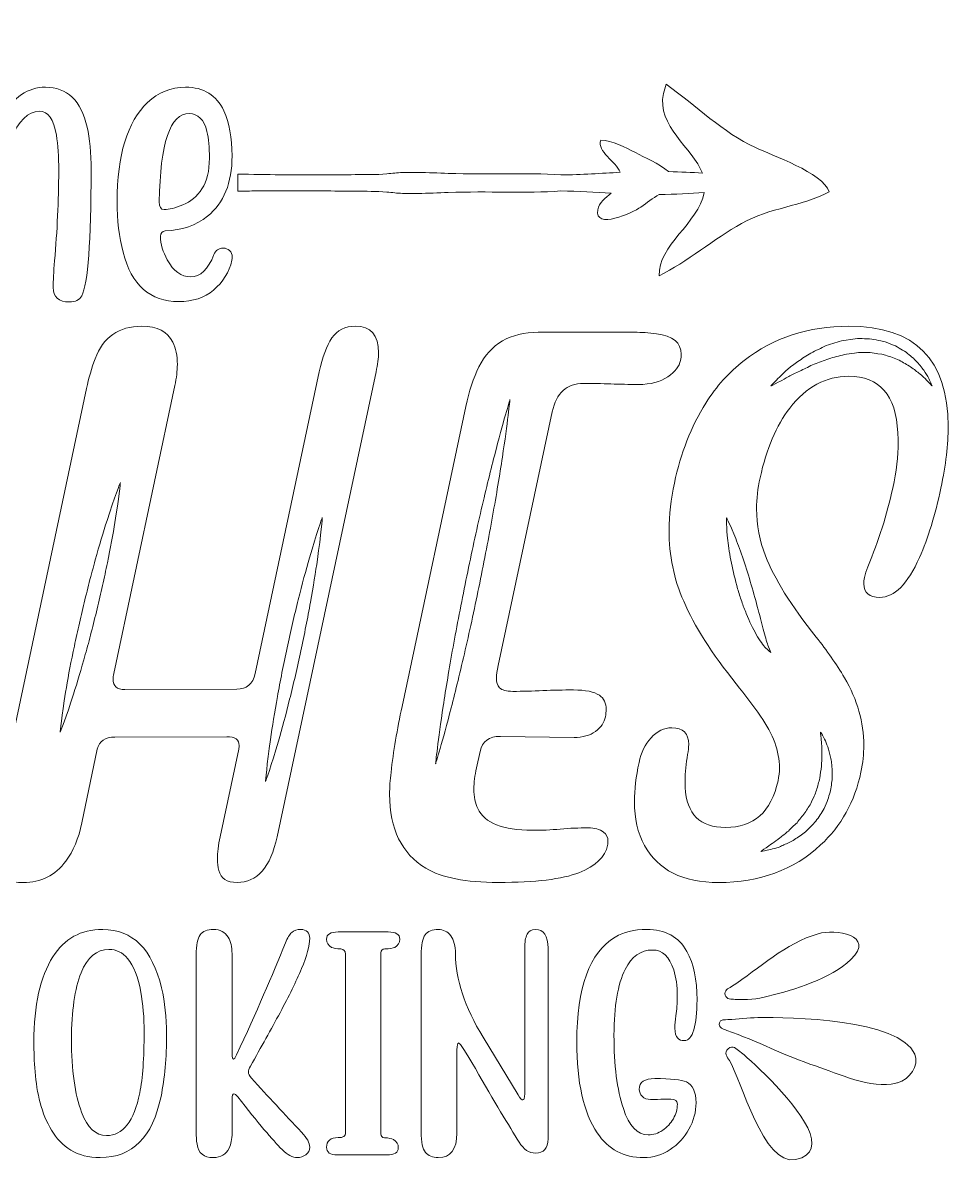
# Model space of a CAD drawing. Header units: inches. Extents: x 0.48 to 5.51, y -5.88 to -0.12.
# Drawn here: x 2.936 to 5.514, y -3.309 to -0.123 of the extents above; entities that cross this region are included whole.
import ezdxf

# ---------------------------------------------------------------- set-up
doc = ezdxf.new("R2010")
doc.units = ezdxf.units.IN
doc.header["$MEASUREMENT"] = 0
doc.layers.add('Layer 1', color=7, linetype='Continuous')

# ---------------------------------------------------------------- blocks, each defined once
blk = doc.blocks.new('block 2')
at = {"layer": 'Layer 1', "lineweight": 0}
for points, knots in [([(3.2148, -0.7619), (3.2038, -0.7193), (3.1983, -0.6724), (3.1983, -0.6211), (3.1983, -0.4909), (3.2266, -0.3986), (3.2832, -0.3443), (3.3128, -0.316), (3.348, -0.3018), (3.3886, -0.3018), (3.4395, -0.3018), (3.4752, -0.3238), (3.4955, -0.3678), (3.5108, -0.4008), (3.5185, -0.4426), (3.5185, -0.4932), (3.5185, -0.5688), (3.4957, -0.6249), (3.45, -0.6615), (3.4184, -0.6868), (3.3791, -0.7005), (3.3321, -0.7025), (3.3235, -0.7028), (3.3192, -0.7078), (3.3192, -0.7175), (3.3192, -0.7391), (3.3255, -0.7611), (3.3381, -0.7834), (3.3555, -0.8147), (3.3771, -0.8304), (3.4031, -0.8304), (3.4304, -0.8304), (3.452, -0.8097), (3.468, -0.7684), (3.4727, -0.7564), (3.4813, -0.7504), (3.494, -0.7504), (3.5007, -0.7504), (3.5065, -0.7527), (3.5115, -0.7572), (3.5165, -0.7617), (3.519, -0.7678), (3.519, -0.7754), (3.519, -0.7781), (3.5186, -0.7811), (3.518, -0.7844), (3.5103, -0.8174), (3.4933, -0.845), (3.467, -0.8673), (3.4417, -0.8887), (3.4094, -0.8993), (3.3701, -0.8993), (3.2898, -0.8993), (3.2381, -0.8535), (3.2148, -0.7619)], [0, 0, 0, 0, 1, 1, 1, 2, 2, 2, 3, 3, 3, 4, 4, 4, 5, 5, 5, 6, 6, 6, 7, 7, 7, 8, 8, 8, 9, 9, 9, 10, 10, 10, 11, 11, 11, 12, 12, 12, 13, 13, 13, 14, 14, 14, 15, 15, 15, 16, 16, 16, 17, 17, 17, 18, 18, 18, 18]), ([(3.3157, -0.6211), (3.3157, -0.6357), (3.3201, -0.643), (3.3291, -0.643), (3.3428, -0.643), (3.3603, -0.6386), (3.3816, -0.6298), (3.4029, -0.621), (3.4206, -0.6061), (3.4346, -0.5851), (3.4485, -0.5641), (3.4555, -0.5356), (3.4555, -0.4997), (3.4555, -0.4697), (3.4532, -0.4449), (3.4485, -0.4252), (3.4402, -0.3919), (3.4237, -0.3753), (3.3991, -0.3753), (3.3458, -0.3753), (3.318, -0.4572), (3.3157, -0.6211)], [0, 0, 0, 0, 1, 1, 1, 2, 2, 2, 3, 3, 3, 4, 4, 4, 5, 5, 5, 6, 6, 6, 7, 7, 7, 7])]:
    blk.add_open_spline(points, degree=3, knots=knots, dxfattribs=at)
blk = doc.blocks.new('block 6')
at = {"layer": 'Layer 1', "lineweight": 0}
for points, knots in [([(2.9838, -3.1328), (2.9766, -3.1046), (2.9719, -3.0759), (2.9695, -3.0465), (2.9672, -3.0171), (2.9661, -2.9893), (2.9661, -2.9632), (2.9661, -2.8614), (2.9838, -2.7822), (3.0192, -2.7256), (3.0507, -2.6749), (3.097, -2.6496), (3.158, -2.6496), (3.2413, -2.6496), (3.296, -2.7039), (3.3221, -2.8125), (3.3314, -2.852), (3.336, -2.8947), (3.336, -2.9407), (3.336, -3.0071), (3.3308, -3.0652), (3.3205, -3.1151), (3.2971, -3.2286), (3.2407, -3.2853), (3.1514, -3.2853), (3.1185, -3.2853), (3.091, -3.2784), (3.069, -3.2645), (3.0469, -3.2506), (3.029, -3.2322), (3.0153, -3.2094), (3.0015, -3.1865), (2.991, -3.161), (2.9838, -3.1328)], [0, 0, 0, 0, 1, 1, 1, 2, 2, 2, 3, 3, 3, 4, 4, 4, 5, 5, 5, 6, 6, 6, 7, 7, 7, 8, 8, 8, 9, 9, 9, 10, 10, 10, 11, 11, 11, 11]), ([(3.071, -2.9558), (3.071, -3.0418), (3.0804, -3.1096), (3.0992, -3.1591), (3.1155, -3.2024), (3.1386, -3.2241), (3.1686, -3.2241), (3.2143, -3.2241), (3.2452, -3.1845), (3.2613, -3.1053), (3.2694, -3.0644), (3.2735, -3.008), (3.2735, -2.9358), (3.2735, -2.895), (3.2704, -2.8577), (3.2641, -2.824), (3.2568, -2.7823), (3.2445, -2.7511), (3.2274, -2.7305), (3.2135, -2.7136), (3.1962, -2.7051), (3.1755, -2.7051), (3.141, -2.7051), (3.1151, -2.7268), (3.098, -2.7701), (3.08, -2.815), (3.071, -2.8769), (3.071, -2.9558)], [0, 0, 0, 0, 1, 1, 1, 2, 2, 2, 3, 3, 3, 4, 4, 4, 5, 5, 5, 6, 6, 6, 7, 7, 7, 8, 8, 8, 9, 9, 9, 9])]:
    blk.add_open_spline(points, degree=3, knots=knots, dxfattribs=at)
blk = doc.blocks.new('block 19')
at = {"layer": 'Layer 1', "lineweight": 0}
for points, knots in [([(3.1131, -1.1413), (3.1191, -1.1128), (3.127, -1.0853), (3.137, -1.0587), (3.1596, -0.9983), (3.2027, -0.9681), (3.2665, -0.9681), (3.3103, -0.9681), (3.3391, -0.983), (3.3531, -1.0129), (3.3617, -1.0295), (3.366, -1.0501), (3.366, -1.0746), (3.366, -1.0926), (3.3637, -1.1121), (3.3591, -1.1334), (3.3591, -1.1334), (3.1888, -1.9361), (3.1888, -1.9361), (3.1874, -1.942), (3.1868, -1.9474), (3.1868, -1.952), (3.1868, -1.9713), (3.1977, -1.9809), (3.2196, -1.9809), (3.2196, -1.9809), (3.5314, -1.9799), (3.5314, -1.9799), (3.5592, -1.9799), (3.5765, -1.9653), (3.5832, -1.9361), (3.5832, -1.9361), (3.7614, -1.0955), (3.7614, -1.0955), (3.77, -1.0544), (3.7818, -1.0228), (3.7968, -1.0009), (3.8117, -0.979), (3.8334, -0.9681), (3.862, -0.9681), (3.9052, -0.9681), (3.9267, -0.9926), (3.9267, -1.0418), (3.9267, -1.057), (3.9244, -1.075), (3.9198, -1.0955), (3.9198, -1.0955), (3.6439, -2.3912), (3.6439, -2.3912), (3.626, -2.4762), (3.5888, -2.5186), (3.5324, -2.5186), (3.5038, -2.5186), (3.4869, -2.5074), (3.4816, -2.4848), (3.4789, -2.4755), (3.4776, -2.4649), (3.4776, -2.4529), (3.4776, -2.4357), (3.4802, -2.4151), (3.4856, -2.3912), (3.4856, -2.3912), (3.5373, -2.1472), (3.5373, -2.1472), (3.538, -2.1432), (3.5383, -2.1399), (3.5383, -2.1372), (3.5383, -2.1206), (3.5267, -2.1123), (3.5035, -2.1123), (3.5035, -2.1123), (3.1918, -2.1133), (3.1918, -2.1133), (3.1645, -2.1133), (3.1483, -2.1246), (3.143, -2.1472), (3.143, -2.1472), (3.1001, -2.3523), (3.1001, -2.3523), (3.0908, -2.3961), (3.0759, -2.4317), (3.0553, -2.4589), (3.0255, -2.4987), (2.9859, -2.5186), (2.9368, -2.5186), (2.9003, -2.5186), (2.8757, -2.51), (2.8631, -2.4928), (2.8532, -2.4801), (2.8475, -2.4642), (2.8462, -2.445), (2.8455, -2.441), (2.8452, -2.4363), (2.8452, -2.431), (2.8452, -2.4091), (2.8492, -2.3802), (2.8572, -2.3444), (2.8572, -2.3444), (3.1131, -1.1413), (3.1131, -1.1413)], [0, 0, 0, 0, 1, 1, 1, 2, 2, 2, 3, 3, 3, 4, 4, 4, 5, 5, 5, 6, 6, 6, 7, 7, 7, 8, 8, 8, 9, 9, 9, 10, 10, 10, 11, 11, 11, 12, 12, 12, 13, 13, 13, 14, 14, 14, 15, 15, 15, 16, 16, 16, 17, 17, 17, 18, 18, 18, 19, 19, 19, 20, 20, 20, 21, 21, 21, 22, 22, 22, 23, 23, 23, 24, 24, 24, 25, 25, 25, 26, 26, 26, 27, 27, 27, 28, 28, 28, 29, 29, 29, 30, 30, 30, 31, 31, 31, 32, 32, 32, 33, 33, 33, 33]), ([(3.1206, -1.682), (3.1152, -1.7034), (3.1097, -1.7251), (3.1042, -1.7468), (3.0992, -1.7686), (3.0942, -1.7904), (3.0892, -1.8118), (3.0841, -1.8332), (3.0801, -1.8546), (3.0757, -1.8751), (3.0672, -1.9162), (3.0601, -1.9547), (3.0547, -1.988), (3.0436, -2.0543), (3.0395, -2.0994), (3.0395, -2.0994), (3.0395, -2.0994), (3.0565, -2.0574), (3.0768, -1.9933), (3.0871, -1.9613), (3.0983, -1.9237), (3.1095, -1.8832), (3.1149, -1.863), (3.1211, -1.8422), (3.1263, -1.8208), (3.1317, -1.7994), (3.1371, -1.7777), (3.1426, -1.756), (3.1476, -1.7342), (3.1526, -1.7124), (3.1576, -1.691), (3.1627, -1.6695), (3.1667, -1.6482), (3.1711, -1.6277), (3.1796, -1.5866), (3.1867, -1.5481), (3.1921, -1.5148), (3.2033, -1.4485), (3.2073, -1.4035), (3.2073, -1.4035), (3.2073, -1.4035), (3.1904, -1.4454), (3.1701, -1.5095), (3.1598, -1.5416), (3.1486, -1.5791), (3.1374, -1.6196), (3.132, -1.6398), (3.1258, -1.6607), (3.1206, -1.682)], [0, 0, 0, 0, 1, 1, 1, 2, 2, 2, 3, 3, 3, 4, 4, 4, 5, 5, 5, 6, 6, 6, 7, 7, 7, 8, 8, 8, 9, 9, 9, 10, 10, 10, 11, 11, 11, 12, 12, 12, 13, 13, 13, 14, 14, 14, 15, 15, 15, 16, 16, 16, 16]), ([(3.612, -2.2371), (3.612, -2.2371), (3.6284, -2.1925), (3.6478, -2.1245), (3.6577, -2.0905), (3.6684, -2.0507), (3.679, -2.0079), (3.6841, -1.9864), (3.69, -1.9644), (3.6949, -1.9417), (3.7, -1.9191), (3.7051, -1.8962), (3.7103, -1.8732), (3.715, -1.8502), (3.7197, -1.8271), (3.7244, -1.8044), (3.7291, -1.7818), (3.7328, -1.7593), (3.737, -1.7376), (3.7448, -1.6942), (3.7514, -1.6535), (3.7563, -1.6184), (3.7666, -1.5485), (3.77, -1.5011), (3.77, -1.5011), (3.77, -1.5011), (3.7536, -1.5457), (3.7343, -1.6137), (3.7244, -1.6477), (3.7137, -1.6875), (3.703, -1.7303), (3.6979, -1.7518), (3.6921, -1.7738), (3.6871, -1.7964), (3.682, -1.819), (3.6769, -1.842), (3.6717, -1.8649), (3.667, -1.888), (3.6623, -1.911), (3.6576, -1.9337), (3.6528, -1.9564), (3.6491, -1.9789), (3.645, -2.0006), (3.6371, -2.044), (3.6305, -2.0847), (3.6256, -2.1197), (3.6154, -2.1897), (3.612, -2.2371), (3.612, -2.2371)], [0, 0, 0, 0, 1, 1, 1, 2, 2, 2, 3, 3, 3, 4, 4, 4, 5, 5, 5, 6, 6, 6, 7, 7, 7, 8, 8, 8, 9, 9, 9, 10, 10, 10, 11, 11, 11, 12, 12, 12, 13, 13, 13, 14, 14, 14, 15, 15, 15, 16, 16, 16, 16])]:
    blk.add_open_spline(points, degree=3, knots=knots, dxfattribs=at)
blk = doc.blocks.new('block 20')
at = {"layer": 'Layer 1', "lineweight": 0}
for points, knots in [([(4.6507, -1.1304), (4.6248, -1.1304), (4.5993, -1.1299), (4.574, -1.1289), (4.5488, -1.1279), (4.5236, -1.1274), (4.4984, -1.1274), (4.4512, -1.1274), (4.422, -1.154), (4.4107, -1.2071), (4.4107, -1.2071), (4.2603, -1.9142), (4.2603, -1.9142), (4.257, -1.9281), (4.2554, -1.9397), (4.2554, -1.949), (4.2554, -1.9603), (4.2583, -1.9693), (4.2643, -1.9759), (4.2703, -1.9825), (4.2826, -1.9859), (4.3012, -1.9859), (4.3284, -1.9859), (4.3563, -1.9852), (4.3848, -1.9839), (4.4134, -1.9825), (4.4419, -1.9819), (4.4705, -1.9819), (4.5037, -1.9819), (4.5276, -1.9868), (4.5422, -1.9968), (4.5548, -2.0054), (4.5611, -2.0187), (4.5611, -2.0366), (4.5611, -2.0426), (4.5604, -2.0493), (4.5591, -2.0566), (4.5558, -2.0725), (4.5465, -2.0861), (4.5312, -2.0974), (4.5159, -2.1087), (4.496, -2.1143), (4.4715, -2.1143), (4.4715, -2.1143), (4.2663, -2.1113), (4.2663, -2.1113), (4.2344, -2.1113), (4.2155, -2.1253), (4.2096, -2.1532), (4.2096, -2.1532), (4.1996, -2.199), (4.1996, -2.199), (4.1949, -2.2209), (4.1926, -2.2405), (4.1926, -2.2577), (4.1926, -2.2796), (4.1963, -2.2979), (4.2036, -2.3125), (4.2228, -2.353), (4.2733, -2.3732), (4.355, -2.3732), (4.3808, -2.3732), (4.4069, -2.3721), (4.4331, -2.3698), (4.4594, -2.3674), (4.4854, -2.3663), (4.5113, -2.3663), (4.5286, -2.3663), (4.5428, -2.3703), (4.5541, -2.3782), (4.5621, -2.3842), (4.5661, -2.3928), (4.5661, -2.4041), (4.5661, -2.4074), (4.5657, -2.4111), (4.5651, -2.4151), (4.5584, -2.4476), (4.5319, -2.473), (4.4854, -2.4913), (4.4389, -2.5095), (4.3639, -2.5186), (4.2603, -2.5186), (4.1701, -2.5186), (4.1027, -2.5054), (4.0582, -2.4788), (3.9911, -2.4383), (3.9576, -2.3696), (3.9576, -2.2727), (3.9576, -2.2534), (3.9589, -2.2332), (3.9616, -2.2119), (3.9682, -2.1535), (3.9785, -2.0921), (3.9925, -2.0277), (3.9925, -2.0277), (4.1697, -1.1921), (4.1697, -1.1921), (4.179, -1.149), (4.1913, -1.1121), (4.2066, -1.0816), (4.2384, -1.0172), (4.2935, -0.985), (4.3719, -0.985), (4.3719, -0.985), (4.6408, -0.985), (4.6408, -0.985), (4.6594, -0.985), (4.6796, -0.9863), (4.7015, -0.989), (4.7473, -0.995), (4.7702, -1.0139), (4.7702, -1.0457), (4.7702, -1.0511), (4.7696, -1.057), (4.7682, -1.0637), (4.7649, -1.0796), (4.7531, -1.0947), (4.7329, -1.109), (4.7126, -1.1233), (4.6852, -1.1304), (4.6507, -1.1304)], [0, 0, 0, 0, 1, 1, 1, 2, 2, 2, 3, 3, 3, 4, 4, 4, 5, 5, 5, 6, 6, 6, 7, 7, 7, 8, 8, 8, 9, 9, 9, 10, 10, 10, 11, 11, 11, 12, 12, 12, 13, 13, 13, 14, 14, 14, 15, 15, 15, 16, 16, 16, 17, 17, 17, 18, 18, 18, 19, 19, 19, 20, 20, 20, 21, 21, 21, 22, 22, 22, 23, 23, 23, 24, 24, 24, 25, 25, 25, 26, 26, 26, 27, 27, 27, 28, 28, 28, 29, 29, 29, 30, 30, 30, 31, 31, 31, 32, 32, 32, 33, 33, 33, 34, 34, 34, 35, 35, 35, 36, 36, 36, 37, 37, 37, 38, 38, 38, 39, 39, 39, 40, 40, 40, 40]), ([(4.2931, -1.1726), (4.2931, -1.1726), (4.2737, -1.2347), (4.2497, -1.3289), (4.2375, -1.376), (4.2241, -1.4311), (4.2106, -1.4903), (4.204, -1.5199), (4.1966, -1.5505), (4.1902, -1.5817), (4.1836, -1.6129), (4.1769, -1.6445), (4.1702, -1.6762), (4.1639, -1.708), (4.1576, -1.7397), (4.1515, -1.771), (4.1451, -1.8022), (4.14, -1.8332), (4.1344, -1.863), (4.1236, -1.9228), (4.1143, -1.9787), (4.1071, -2.0268), (4.0923, -2.1229), (4.0858, -2.1877), (4.0858, -2.1877), (4.0858, -2.1877), (4.1053, -2.1256), (4.1293, -2.0314), (4.1416, -1.9843), (4.155, -1.9292), (4.1685, -1.87), (4.175, -1.8404), (4.1824, -1.8099), (4.1888, -1.7786), (4.1954, -1.7475), (4.2021, -1.7158), (4.2088, -1.6841), (4.2151, -1.6523), (4.2213, -1.6206), (4.2275, -1.5893), (4.2338, -1.558), (4.239, -1.5271), (4.2445, -1.4972), (4.2553, -1.4375), (4.2646, -1.3816), (4.2718, -1.3335), (4.2866, -1.2374), (4.2931, -1.1726), (4.2931, -1.1726)], [0, 0, 0, 0, 1, 1, 1, 2, 2, 2, 3, 3, 3, 4, 4, 4, 5, 5, 5, 6, 6, 6, 7, 7, 7, 8, 8, 8, 9, 9, 9, 10, 10, 10, 11, 11, 11, 12, 12, 12, 13, 13, 13, 14, 14, 14, 15, 15, 15, 16, 16, 16, 16])]:
    blk.add_open_spline(points, degree=3, knots=knots, dxfattribs=at)
blk = doc.blocks.new('block 21')
at = {"layer": 'Layer 1', "lineweight": 0}
for points, knots in [([(5.5142, -1.2469), (5.5142, -1.2974), (5.5075, -1.3548), (5.4942, -1.4192), (5.4783, -1.4942), (5.4584, -1.5586), (5.4345, -1.6124), (5.4013, -1.6868), (5.3644, -1.7239), (5.3239, -1.7239), (5.2941, -1.7239), (5.2791, -1.7113), (5.2791, -1.6861), (5.2791, -1.6808), (5.2798, -1.6748), (5.2811, -1.6682), (5.2831, -1.6582), (5.2861, -1.6483), (5.2901, -1.6383), (5.3206, -1.5666), (5.3439, -1.4936), (5.3598, -1.4192), (5.3698, -1.3734), (5.3747, -1.3306), (5.3747, -1.2907), (5.3747, -1.2821), (5.3744, -1.2735), (5.3737, -1.2648), (5.3691, -1.1599), (5.3233, -1.1075), (5.2363, -1.1075), (5.1739, -1.1075), (5.1195, -1.137), (5.073, -1.1961), (5.0351, -1.2453), (5.0076, -1.31), (4.9903, -1.3903), (4.9837, -1.4202), (4.9804, -1.4491), (4.9804, -1.477), (4.9804, -1.5228), (4.9887, -1.5666), (5.0053, -1.6084), (5.0292, -1.6708), (5.0763, -1.7462), (5.1467, -1.8345), (5.1759, -1.8717), (5.2021, -1.9095), (5.2254, -1.948), (5.2612, -2.0098), (5.2791, -2.0725), (5.2791, -2.1362), (5.2791, -2.1608), (5.2765, -2.1857), (5.2712, -2.2109), (5.2539, -2.2932), (5.2164, -2.361), (5.1586, -2.4141), (5.0836, -2.4838), (4.989, -2.5186), (4.8748, -2.5186), (4.7745, -2.5186), (4.7055, -2.4841), (4.6677, -2.4151), (4.6491, -2.3812), (4.6398, -2.3404), (4.6398, -2.2926), (4.6398, -2.2601), (4.6441, -2.2239), (4.6527, -2.184), (4.658, -2.1568), (4.6691, -2.1339), (4.6861, -2.1153), (4.703, -2.0967), (4.7224, -2.0874), (4.7443, -2.0874), (4.7756, -2.0874), (4.7911, -2.103), (4.7911, -2.1342), (4.7911, -2.1422), (4.7901, -2.1515), (4.7882, -2.1621), (4.7835, -2.1867), (4.7812, -2.2116), (4.7812, -2.2368), (4.7812, -2.2368), (4.7812, -2.2537), (4.7812, -2.2537), (4.7852, -2.3281), (4.8227, -2.3653), (4.8937, -2.3653), (4.9727, -2.3653), (5.0215, -2.3218), (5.0401, -2.2348), (5.0428, -2.2229), (5.0441, -2.2109), (5.0441, -2.199), (5.0441, -2.1532), (5.0265, -2.105), (4.9913, -2.0546), (4.9707, -2.026), (4.9482, -1.9962), (4.9236, -1.9649), (4.8552, -1.88), (4.8064, -1.8033), (4.7772, -1.7349), (4.75, -1.6731), (4.7364, -1.6071), (4.7364, -1.5367), (4.7364, -1.4942), (4.7413, -1.4504), (4.7513, -1.4053), (4.7686, -1.3223), (4.7978, -1.2479), (4.839, -1.1822), (4.8682, -1.1357), (4.9037, -1.0962), (4.9455, -1.0637), (5.0272, -0.9999), (5.1244, -0.9681), (5.2373, -0.9681), (5.4219, -0.9681), (5.5142, -1.061), (5.5142, -1.2469)], [0, 0, 0, 0, 1, 1, 1, 2, 2, 2, 3, 3, 3, 4, 4, 4, 5, 5, 5, 6, 6, 6, 7, 7, 7, 8, 8, 8, 9, 9, 9, 10, 10, 10, 11, 11, 11, 12, 12, 12, 13, 13, 13, 14, 14, 14, 15, 15, 15, 16, 16, 16, 17, 17, 17, 18, 18, 18, 19, 19, 19, 20, 20, 20, 21, 21, 21, 22, 22, 22, 23, 23, 23, 24, 24, 24, 25, 25, 25, 26, 26, 26, 27, 27, 27, 28, 28, 28, 29, 29, 29, 30, 30, 30, 31, 31, 31, 32, 32, 32, 33, 33, 33, 34, 34, 34, 35, 35, 35, 36, 36, 36, 37, 37, 37, 38, 38, 38, 39, 39, 39, 40, 40, 40, 41, 41, 41, 41]), ([(5.4692, -1.1345), (5.4692, -1.1345), (5.4686, -1.1325), (5.4672, -1.1289), (5.4658, -1.1253), (5.4636, -1.1199), (5.4602, -1.1135), (5.4568, -1.1071), (5.4524, -1.0993), (5.4464, -1.091), (5.4433, -1.0868), (5.44, -1.0824), (5.4366, -1.0778), (5.433, -1.0733), (5.4285, -1.0691), (5.4241, -1.0644), (5.4199, -1.0596), (5.4149, -1.0552), (5.4094, -1.0508), (5.404, -1.0465), (5.3986, -1.0415), (5.3922, -1.0378), (5.3858, -1.0339), (5.3792, -1.0299), (5.3725, -1.0258), (5.3657, -1.0218), (5.3579, -1.0195), (5.3503, -1.0163), (5.3503, -1.0163), (5.3387, -1.0117), (5.3387, -1.0117), (5.3387, -1.0117), (5.3264, -1.0089), (5.3264, -1.0089), (5.3181, -1.007), (5.3097, -1.0048), (5.3011, -1.0038), (5.2924, -1.0034), (5.2837, -1.0031), (5.275, -1.0027), (5.2706, -1.0027), (5.2662, -1.0022), (5.2618, -1.0025), (5.2618, -1.0025), (5.2489, -1.004), (5.2489, -1.004), (5.2489, -1.004), (5.2231, -1.0078), (5.2231, -1.0078), (5.2146, -1.0092), (5.2066, -1.0124), (5.1985, -1.0146), (5.1903, -1.017), (5.1824, -1.0195), (5.1746, -1.0222), (5.167, -1.0253), (5.1599, -1.0292), (5.1527, -1.0326), (5.1386, -1.0397), (5.1243, -1.0457), (5.1129, -1.0545), (5.101, -1.0625), (5.09, -1.0704), (5.08, -1.0778), (5.0695, -1.0846), (5.0618, -1.0932), (5.0544, -1.1), (5.047, -1.1068), (5.0408, -1.1131), (5.0357, -1.1181), (5.0256, -1.1284), (5.0201, -1.1345), (5.0201, -1.1345), (5.0201, -1.1345), (5.0277, -1.131), (5.0404, -1.1244), (5.0468, -1.1211), (5.0545, -1.1172), (5.0631, -1.1123), (5.0718, -1.1078), (5.081, -1.1016), (5.0921, -1.0969), (5.1031, -1.092), (5.1148, -1.0866), (5.1269, -1.0804), (5.1388, -1.0736), (5.1528, -1.0704), (5.1662, -1.0646), (5.173, -1.0621), (5.1798, -1.059), (5.1869, -1.0569), (5.1941, -1.0552), (5.2014, -1.0534), (5.2086, -1.0514), (5.2159, -1.0496), (5.2231, -1.0469), (5.2306, -1.0458), (5.2306, -1.0458), (5.2529, -1.0432), (5.2529, -1.0432), (5.2529, -1.0432), (5.2641, -1.0415), (5.2641, -1.0415), (5.2678, -1.0412), (5.2715, -1.0415), (5.2752, -1.0415), (5.2826, -1.0416), (5.29, -1.0416), (5.2973, -1.0417), (5.3045, -1.0425), (5.3116, -1.0439), (5.3187, -1.0447), (5.3187, -1.0447), (5.3294, -1.0462), (5.3294, -1.0462), (5.3294, -1.0462), (5.3394, -1.0492), (5.3394, -1.0492), (5.346, -1.0514), (5.3528, -1.0529), (5.3591, -1.0553), (5.3654, -1.058), (5.3715, -1.0606), (5.3775, -1.0631), (5.3836, -1.0655), (5.3887, -1.0695), (5.3942, -1.0723), (5.3998, -1.0751), (5.405, -1.0782), (5.4096, -1.0817), (5.4193, -1.0882), (5.4278, -1.0948), (5.4353, -1.101), (5.4425, -1.1074), (5.4489, -1.1131), (5.4539, -1.1181), (5.4588, -1.1232), (5.4629, -1.1271), (5.4653, -1.13), (5.468, -1.1328), (5.4692, -1.1345), (5.4692, -1.1345)], [0, 0, 0, 0, 1, 1, 1, 2, 2, 2, 3, 3, 3, 4, 4, 4, 5, 5, 5, 6, 6, 6, 7, 7, 7, 8, 8, 8, 9, 9, 9, 10, 10, 10, 11, 11, 11, 12, 12, 12, 13, 13, 13, 14, 14, 14, 15, 15, 15, 16, 16, 16, 17, 17, 17, 18, 18, 18, 19, 19, 19, 20, 20, 20, 21, 21, 21, 22, 22, 22, 23, 23, 23, 24, 24, 24, 25, 25, 25, 26, 26, 26, 27, 27, 27, 28, 28, 28, 29, 29, 29, 30, 30, 30, 31, 31, 31, 32, 32, 32, 33, 33, 33, 34, 34, 34, 35, 35, 35, 36, 36, 36, 37, 37, 37, 38, 38, 38, 39, 39, 39, 40, 40, 40, 41, 41, 41, 42, 42, 42, 43, 43, 43, 44, 44, 44, 45, 45, 45, 46, 46, 46, 47, 47, 47, 47]), ([(4.9654, -1.6886), (4.9586, -1.665), (4.9511, -1.6415), (4.9438, -1.6195), (4.9364, -1.5975), (4.9291, -1.5771), (4.9221, -1.5597), (4.9086, -1.5249), (4.8967, -1.5022), (4.8967, -1.5022), (4.8967, -1.5022), (4.8958, -1.5278), (4.9002, -1.5652), (4.9023, -1.5839), (4.9056, -1.6055), (4.9102, -1.6284), (4.9148, -1.6514), (4.9206, -1.6757), (4.9276, -1.6997), (4.931, -1.7117), (4.9349, -1.7236), (4.9388, -1.7353), (4.9425, -1.747), (4.9475, -1.7582), (4.9516, -1.7692), (4.9603, -1.7911), (4.9701, -1.8111), (4.9795, -1.8277), (4.9844, -1.836), (4.9893, -1.8434), (4.9936, -1.8499), (4.9984, -1.8562), (5.0029, -1.8615), (5.0065, -1.8657), (5.0104, -1.8699), (5.0144, -1.8725), (5.0166, -1.8744), (5.0189, -1.8763), (5.0201, -1.8773), (5.0201, -1.8773), (5.0201, -1.8773), (5.0176, -1.8715), (5.0132, -1.8616), (5.0115, -1.8565), (5.0095, -1.8503), (5.0072, -1.8432), (5.0053, -1.8358), (5.0031, -1.8277), (5.0005, -1.819), (4.9983, -1.81), (4.9958, -1.8004), (4.9929, -1.7903), (4.9904, -1.78), (4.9877, -1.7693), (4.9846, -1.7582), (4.9788, -1.7359), (4.9723, -1.7123), (4.9654, -1.6886)], [0, 0, 0, 0, 1, 1, 1, 2, 2, 2, 3, 3, 3, 4, 4, 4, 5, 5, 5, 6, 6, 6, 7, 7, 7, 8, 8, 8, 9, 9, 9, 10, 10, 10, 11, 11, 11, 12, 12, 12, 13, 13, 13, 14, 14, 14, 15, 15, 15, 16, 16, 16, 17, 17, 17, 18, 18, 18, 19, 19, 19, 19]), ([(5.0451, -2.3942), (5.0377, -2.4002), (5.0308, -2.406), (5.024, -2.41), (5.0174, -2.4142), (5.0117, -2.4183), (5.0069, -2.4216), (4.9975, -2.4284), (4.9921, -2.4326), (4.9921, -2.4326), (4.9921, -2.4326), (4.9986, -2.4315), (5.0101, -2.4288), (5.0158, -2.4275), (5.0228, -2.4258), (5.0307, -2.4235), (5.0346, -2.4223), (5.039, -2.4214), (5.0433, -2.4197), (5.0476, -2.4178), (5.052, -2.4158), (5.0566, -2.4137), (5.0658, -2.4093), (5.0764, -2.4052), (5.0863, -2.3989), (5.0961, -2.3922), (5.1066, -2.3851), (5.117, -2.3771), (5.1262, -2.3677), (5.1365, -2.3585), (5.1455, -2.3478), (5.1532, -2.3362), (5.1626, -2.3251), (5.1684, -2.312), (5.1684, -2.312), (5.1773, -2.2926), (5.1773, -2.2926), (5.1802, -2.286), (5.1815, -2.279), (5.1836, -2.2723), (5.1883, -2.259), (5.1887, -2.2451), (5.1907, -2.2321), (5.1913, -2.219), (5.1917, -2.2063), (5.1902, -2.1944), (5.1895, -2.1886), (5.1888, -2.1828), (5.1882, -2.1773), (5.187, -2.1718), (5.1858, -2.1666), (5.1846, -2.1616), (5.1827, -2.1515), (5.179, -2.1427), (5.1765, -2.1349), (5.1734, -2.1272), (5.1706, -2.1206), (5.1677, -2.1153), (5.1624, -2.1048), (5.1583, -2.0994), (5.1583, -2.0994), (5.1583, -2.0994), (5.1593, -2.106), (5.1602, -2.1175), (5.161, -2.1232), (5.161, -2.1303), (5.1618, -2.1381), (5.1618, -2.146), (5.1625, -2.1548), (5.1622, -2.1643), (5.1623, -2.1738), (5.1617, -2.184), (5.1608, -2.1947), (5.1604, -2.2054), (5.1576, -2.2164), (5.1563, -2.2277), (5.1535, -2.2387), (5.1514, -2.2503), (5.147, -2.2613), (5.145, -2.2668), (5.1434, -2.2726), (5.141, -2.278), (5.141, -2.278), (5.1332, -2.2941), (5.1332, -2.2941), (5.1311, -2.2996), (5.1278, -2.3046), (5.1244, -2.3096), (5.1213, -2.3146), (5.1181, -2.3196), (5.115, -2.3246), (5.1075, -2.3339), (5.1001, -2.343), (5.093, -2.3519), (5.0844, -2.3595), (5.0766, -2.3675), (5.0689, -2.3751), (5.0609, -2.3821), (5.0524, -2.388), (5.0451, -2.3942)], [0, 0, 0, 0, 1, 1, 1, 2, 2, 2, 3, 3, 3, 4, 4, 4, 5, 5, 5, 6, 6, 6, 7, 7, 7, 8, 8, 8, 9, 9, 9, 10, 10, 10, 11, 11, 11, 12, 12, 12, 13, 13, 13, 14, 14, 14, 15, 15, 15, 16, 16, 16, 17, 17, 17, 18, 18, 18, 19, 19, 19, 20, 20, 20, 21, 21, 21, 22, 22, 22, 23, 23, 23, 24, 24, 24, 25, 25, 25, 26, 26, 26, 27, 27, 27, 28, 28, 28, 29, 29, 29, 30, 30, 30, 31, 31, 31, 32, 32, 32, 33, 33, 33, 33])]:
    blk.add_open_spline(points, degree=3, knots=knots, dxfattribs=at)

msp = doc.modelspace()

# ---------------------------------------------------------------- linework, layer by layer
at = {"layer": 'Layer 1', "lineweight": 0}
for points, knots in [([(2.8056, -0.9003), (2.8296, -0.9003), (2.8466, -0.89), (2.8566, -0.8693), (2.8632, -0.8554), (2.8666, -0.8379), (2.8666, -0.8169), (2.8666, -0.8169), (2.8666, -0.692), (2.8666, -0.692), (2.8666, -0.5888), (2.8784, -0.5075), (2.902, -0.4482), (2.9233, -0.3953), (2.95, -0.3688), (2.982, -0.3688), (3.0056, -0.3688), (3.0213, -0.3911), (3.0289, -0.4357), (3.0332, -0.4624), (3.0354, -0.4955), (3.0354, -0.5351), (3.0351, -0.6191), (3.0313, -0.7025), (3.0239, -0.7854), (3.0213, -0.8167), (3.0199, -0.8417), (3.0199, -0.8603), (3.0199, -0.887), (3.0351, -0.9003), (3.0654, -0.9003), (3.082, -0.9003), (3.0934, -0.8946), (3.0994, -0.8833), (3.117, -0.849), (3.1258, -0.7321), (3.1258, -0.5326), (3.1258, -0.485), (3.1222, -0.4452), (3.1148, -0.4133), (3.0979, -0.339), (3.0591, -0.3018), (2.9984, -0.3018), (2.9502, -0.3018), (2.9097, -0.3292), (2.8771, -0.3838), (2.8734, -0.3901), (2.8707, -0.3933), (2.8691, -0.3933), (2.8674, -0.3933), (2.8666, -0.3889), (2.8666, -0.3803), (2.8666, -0.3803), (2.8666, -0.2094), (2.8666, -0.2094), (2.8666, -0.1771), (2.8623, -0.1546), (2.8538, -0.1417), (2.8453, -0.1289), (2.8311, -0.1225), (2.8111, -0.1225), (2.7708, -0.1225), (2.7507, -0.1502), (2.7507, -0.2054), (2.7507, -0.2054), (2.7507, -0.8129), (2.7507, -0.8129), (2.7507, -0.8276), (2.7517, -0.8415), (2.7537, -0.8549), (2.7577, -0.8852), (2.775, -0.9003), (2.8056, -0.9003)], [0, 0, 0, 0, 1, 1, 1, 2, 2, 2, 3, 3, 3, 4, 4, 4, 5, 5, 5, 6, 6, 6, 7, 7, 7, 8, 8, 8, 9, 9, 9, 10, 10, 10, 11, 11, 11, 12, 12, 12, 13, 13, 13, 14, 14, 14, 15, 15, 15, 16, 16, 16, 17, 17, 17, 18, 18, 18, 19, 19, 19, 20, 20, 20, 21, 21, 21, 22, 22, 22, 23, 23, 23, 24, 24, 24, 24]), ([(3.771, -0.5909), (3.8013, -0.5912), (3.8315, -0.5915), (3.8613, -0.5918), (3.8911, -0.5925), (3.9206, -0.5912), (3.9499, -0.5942), (3.9645, -0.5954), (3.979, -0.5973), (3.9934, -0.5978), (4.0079, -0.5984), (4.0223, -0.5979), (4.0366, -0.5979), (4.0651, -0.5977), (4.0933, -0.5964), (4.1211, -0.5954), (4.2325, -0.5909), (4.3377, -0.5985), (4.4349, -0.591), (4.4839, -0.5916), (4.5308, -0.5945), (4.5755, -0.5971), (4.5592, -0.6103), (4.5412, -0.6228), (4.5377, -0.6438), (4.5283, -0.6998), (4.6345, -0.6531), (4.6577, -0.6359), (4.6747, -0.6232), (4.6912, -0.6115), (4.7085, -0.6009), (4.7542, -0.6005), (4.7961, -0.5983), (4.8343, -0.5957), (4.8178, -0.6804), (4.7053, -0.7438), (4.7087, -0.8273), (4.7852, -0.79), (4.8623, -0.7241), (4.9386, -0.6815), (5.0184, -0.637), (5.1048, -0.6344), (5.1829, -0.5935), (5.1639, -0.5393), (5.0233, -0.4921), (4.9769, -0.4703), (4.8861, -0.4276), (4.8128, -0.3548), (4.7288, -0.2938), (4.7288, -0.2938), (4.7205, -0.3198), (4.7205, -0.3198), (4.7019, -0.4098), (4.802, -0.4712), (4.8295, -0.5414), (4.8002, -0.5395), (4.7687, -0.5379), (4.7351, -0.5371), (4.7085, -0.5152), (4.6668, -0.4965), (4.6431, -0.4843), (4.6156, -0.4701), (4.5768, -0.4503), (4.5461, -0.4491), (4.5351, -0.4827), (4.5881, -0.508), (4.6004, -0.5391), (4.5483, -0.5419), (4.4933, -0.5457), (4.4349, -0.5464), (4.3377, -0.539), (4.2325, -0.5465), (4.1211, -0.542), (4.0933, -0.5411), (4.0651, -0.5397), (4.0366, -0.5396), (4.0223, -0.5396), (4.0079, -0.5391), (3.9934, -0.5396), (3.979, -0.5402), (3.9645, -0.542), (3.9499, -0.5432), (3.9206, -0.5462), (3.8911, -0.545), (3.8613, -0.5456), (3.8315, -0.5459), (3.8013, -0.5462), (3.771, -0.5465), (3.6938, -0.5467), (3.6147, -0.5456), (3.5347, -0.5439), (3.5347, -0.5439), (3.5347, -0.5916), (3.5347, -0.5916), (3.5518, -0.5914), (3.569, -0.5912), (3.586, -0.591), (3.6485, -0.591), (3.7103, -0.5909), (3.771, -0.5909)], [0, 0, 0, 0, 1, 1, 1, 2, 2, 2, 3, 3, 3, 4, 4, 4, 5, 5, 5, 6, 6, 6, 7, 7, 7, 8, 8, 8, 9, 9, 9, 10, 10, 10, 11, 11, 11, 12, 12, 12, 13, 13, 13, 14, 14, 14, 15, 15, 15, 16, 16, 16, 17, 17, 17, 18, 18, 18, 19, 19, 19, 20, 20, 20, 21, 21, 21, 22, 22, 22, 23, 23, 23, 24, 24, 24, 25, 25, 25, 26, 26, 26, 27, 27, 27, 28, 28, 28, 29, 29, 29, 30, 30, 30, 31, 31, 31, 32, 32, 32, 33, 33, 33, 33]), ([(3.5079, -2.6713), (3.4991, -2.6568), (3.4853, -2.6496), (3.4662, -2.6496), (3.4491, -2.6496), (3.4368, -2.6547), (3.4295, -2.6647), (3.4221, -2.6748), (3.4185, -2.6934), (3.4185, -2.7207), (3.4185, -2.7207), (3.4185, -3.2139), (3.4185, -3.2139), (3.4185, -3.2258), (3.4193, -3.2373), (3.4209, -3.2482), (3.4247, -3.2729), (3.4398, -3.2853), (3.4662, -3.2853), (3.4872, -3.2853), (3.5019, -3.2766), (3.5103, -3.2592), (3.5158, -3.248), (3.5185, -3.234), (3.5185, -3.2171), (3.5185, -3.2171), (3.5185, -3.1232), (3.5185, -3.1232), (3.5185, -3.1129), (3.5202, -3.1077), (3.5238, -3.1077), (3.5262, -3.1077), (3.5298, -3.1106), (3.5344, -3.1163), (3.5908, -3.1881), (3.6319, -3.237), (3.6577, -3.2629), (3.673, -3.2778), (3.6872, -3.2853), (3.7006, -3.2853), (3.709, -3.2853), (3.7168, -3.2827), (3.724, -3.2776), (3.7313, -3.2724), (3.7349, -3.2654), (3.7349, -3.2567), (3.7349, -3.2447), (3.7274, -3.2307), (3.7124, -3.2147), (3.6653, -3.1649), (3.6186, -3.1146), (3.5724, -3.064), (3.5669, -3.0578), (3.5642, -3.0522), (3.5642, -3.0473), (3.5642, -3.0427), (3.566, -3.0371), (3.5695, -3.0305), (3.5997, -2.9775), (3.6273, -2.9278), (3.6522, -2.8815), (3.6771, -2.8353), (3.6971, -2.7943), (3.7122, -2.7588), (3.7273, -2.7233), (3.7349, -2.6949), (3.7349, -2.6737), (3.7349, -2.6669), (3.7327, -2.6612), (3.7283, -2.6566), (3.724, -2.6519), (3.718, -2.6496), (3.7104, -2.6496), (3.6998, -2.6496), (3.6913, -2.6523), (3.6851, -2.6576), (3.6788, -2.6629), (3.6728, -2.6728), (3.6671, -2.6872), (3.6317, -2.7765), (3.5864, -2.8803), (3.5311, -2.9987), (3.5271, -3.0071), (3.524, -3.0114), (3.5222, -3.0114), (3.5197, -3.0114), (3.5185, -3.0062), (3.5185, -2.9958), (3.5185, -2.9958), (3.5185, -2.7174), (3.5185, -2.7174), (3.5185, -2.6983), (3.5149, -2.683), (3.5079, -2.6713)], [0, 0, 0, 0, 1, 1, 1, 2, 2, 2, 3, 3, 3, 4, 4, 4, 5, 5, 5, 6, 6, 6, 7, 7, 7, 8, 8, 8, 9, 9, 9, 10, 10, 10, 11, 11, 11, 12, 12, 12, 13, 13, 13, 14, 14, 14, 15, 15, 15, 16, 16, 16, 17, 17, 17, 18, 18, 18, 19, 19, 19, 20, 20, 20, 21, 21, 21, 22, 22, 22, 23, 23, 23, 24, 24, 24, 25, 25, 25, 26, 26, 26, 27, 27, 27, 28, 28, 28, 29, 29, 29, 30, 30, 30, 31, 31, 31, 31]), ([(3.83, -3.2265), (3.827, -3.2287), (3.8218, -3.2298), (3.8145, -3.2298), (3.7927, -3.2298), (3.7818, -3.2388), (3.7818, -3.2567), (3.7818, -3.2709), (3.7919, -3.278), (3.812, -3.278), (3.812, -3.278), (3.9492, -3.278), (3.9492, -3.278), (3.971, -3.278), (3.9819, -3.2714), (3.9819, -3.2584), (3.9819, -3.248), (3.9772, -3.2403), (3.968, -3.2351), (3.9634, -3.2324), (3.9552, -3.2307), (3.9435, -3.2302), (3.9367, -3.2296), (3.9333, -3.226), (3.9333, -3.2192), (3.9333, -3.2192), (3.9333, -2.7149), (3.9333, -2.7149), (3.9333, -2.7081), (3.9371, -2.7045), (3.9447, -2.7039), (3.9578, -2.7034), (3.9668, -2.7019), (3.9717, -2.6994), (3.9812, -2.6945), (3.986, -2.6868), (3.986, -2.6762), (3.986, -2.6631), (3.9751, -2.6566), (3.9533, -2.6566), (3.9533, -2.6566), (3.8145, -2.6566), (3.8145, -2.6566), (3.7927, -2.6566), (3.7818, -2.6631), (3.7818, -2.6762), (3.7818, -2.6868), (3.7866, -2.6945), (3.7961, -2.6994), (3.8007, -2.7019), (3.8092, -2.7034), (3.8214, -2.7039), (3.8301, -2.7045), (3.8345, -2.7092), (3.8345, -2.7182), (3.8345, -2.7182), (3.8345, -3.2159), (3.8345, -3.2159), (3.8345, -3.2208), (3.833, -3.2243), (3.83, -3.2265)], [0, 0, 0, 0, 1, 1, 1, 2, 2, 2, 3, 3, 3, 4, 4, 4, 5, 5, 5, 6, 6, 6, 7, 7, 7, 8, 8, 8, 9, 9, 9, 10, 10, 10, 11, 11, 11, 12, 12, 12, 13, 13, 13, 14, 14, 14, 15, 15, 15, 16, 16, 16, 17, 17, 17, 18, 18, 18, 19, 19, 19, 20, 20, 20, 20]), ([(4.1452, -3.2171), (4.1452, -3.2171), (4.1452, -2.9852), (4.1452, -2.9852), (4.1452, -2.9724), (4.1468, -2.966), (4.1501, -2.966), (4.1534, -2.966), (4.1689, -2.9898), (4.1966, -3.0375), (4.2497, -3.1295), (4.2904, -3.1978), (4.3187, -3.2424), (4.331, -3.2629), (4.3461, -3.2731), (4.364, -3.2731), (4.3874, -3.2731), (4.3991, -3.2597), (4.3991, -3.233), (4.3991, -3.233), (4.3991, -2.7019), (4.3991, -2.7019), (4.3991, -2.667), (4.3874, -2.6496), (4.364, -2.6496), (4.3526, -2.6496), (4.3448, -2.6541), (4.3406, -2.6631), (4.3363, -2.6721), (4.3342, -2.685), (4.3342, -2.7019), (4.3342, -2.7019), (4.3342, -3.1073), (4.3342, -3.1073), (4.3342, -3.119), (4.3326, -3.1249), (4.3293, -3.1249), (4.3261, -3.1249), (4.3216, -3.12), (4.3159, -3.1102), (4.3159, -3.1102), (4.2183, -2.9501), (4.2183, -2.9501), (4.1668, -2.8657), (4.1411, -2.7882), (4.1411, -2.7174), (4.1411, -2.6954), (4.1367, -2.6785), (4.1278, -2.667), (4.119, -2.6554), (4.1075, -2.6496), (4.0933, -2.6496), (4.0765, -2.6496), (4.0643, -2.6546), (4.0568, -2.6645), (4.0493, -2.6745), (4.0456, -2.6932), (4.0456, -2.7207), (4.0456, -2.7207), (4.0456, -3.2139), (4.0456, -3.2139), (4.0456, -3.2424), (4.0495, -3.2615), (4.0572, -3.271), (4.065, -3.2805), (4.077, -3.2853), (4.0933, -3.2853), (4.1279, -3.2853), (4.1452, -3.2626), (4.1452, -3.2171)], [0, 0, 0, 0, 1, 1, 1, 2, 2, 2, 3, 3, 3, 4, 4, 4, 5, 5, 5, 6, 6, 6, 7, 7, 7, 8, 8, 8, 9, 9, 9, 10, 10, 10, 11, 11, 11, 12, 12, 12, 13, 13, 13, 14, 14, 14, 15, 15, 15, 16, 16, 16, 17, 17, 17, 18, 18, 18, 19, 19, 19, 20, 20, 20, 21, 21, 21, 22, 22, 22, 23, 23, 23, 23]), ([(4.7527, -2.9244), (4.7527, -2.9377), (4.7553, -2.9471), (4.7605, -2.9526), (4.7645, -2.9572), (4.7708, -2.9595), (4.7793, -2.9595), (4.7907, -2.9595), (4.7994, -2.9494), (4.8054, -2.9293), (4.8114, -2.9091), (4.8144, -2.8814), (4.8144, -2.846), (4.8144, -2.7899), (4.805, -2.7449), (4.7862, -2.7109), (4.7633, -2.67), (4.7259, -2.6496), (4.6739, -2.6496), (4.6388, -2.6496), (4.6095, -2.6567), (4.5861, -2.6708), (4.5148, -2.7136), (4.4792, -2.811), (4.4792, -2.9632), (4.4792, -3.0756), (4.4982, -3.1601), (4.5363, -3.2167), (4.5671, -3.2624), (4.6102, -3.2853), (4.6657, -3.2853), (4.6927, -3.2853), (4.7172, -3.278), (4.7392, -3.2633), (4.7613, -3.2486), (4.7788, -3.2296), (4.7919, -3.2063), (4.805, -3.183), (4.8115, -3.1585), (4.8115, -3.1326), (4.8115, -3.1019), (4.8025, -3.0825), (4.7846, -3.0746), (4.7709, -3.0684), (4.7417, -3.0652), (4.6968, -3.0652), (4.6826, -3.0652), (4.6719, -3.0676), (4.6645, -3.0724), (4.6572, -3.0772), (4.6535, -3.085), (4.6535, -3.0959), (4.6535, -3.1024), (4.6562, -3.1087), (4.6617, -3.1146), (4.6671, -3.1206), (4.6749, -3.1236), (4.6849, -3.1236), (4.6849, -3.1236), (4.7041, -3.1232), (4.7041, -3.1232), (4.7166, -3.1227), (4.7292, -3.1224), (4.7417, -3.1224), (4.7536, -3.1224), (4.7596, -3.1272), (4.7596, -3.1367), (4.7596, -3.1506), (4.7559, -3.164), (4.7484, -3.1771), (4.7409, -3.1902), (4.731, -3.2009), (4.7186, -3.2094), (4.7062, -3.2178), (4.6927, -3.222), (4.678, -3.222), (4.6481, -3.222), (4.6251, -3.1977), (4.609, -3.1489), (4.5916, -3.0961), (4.5829, -3.0278), (4.5829, -2.944), (4.5829, -2.8637), (4.5933, -2.8026), (4.6143, -2.7607), (4.6323, -2.7247), (4.6576, -2.7068), (4.6902, -2.7068), (4.7177, -2.7068), (4.7375, -2.7253), (4.7494, -2.7623), (4.756, -2.783), (4.7592, -2.8071), (4.7592, -2.8346), (4.7592, -2.8558), (4.758, -2.8743), (4.7556, -2.8901), (4.7536, -2.9026), (4.7527, -2.914), (4.7527, -2.9244)], [0, 0, 0, 0, 1, 1, 1, 2, 2, 2, 3, 3, 3, 4, 4, 4, 5, 5, 5, 6, 6, 6, 7, 7, 7, 8, 8, 8, 9, 9, 9, 10, 10, 10, 11, 11, 11, 12, 12, 12, 13, 13, 13, 14, 14, 14, 15, 15, 15, 16, 16, 16, 17, 17, 17, 18, 18, 18, 19, 19, 19, 20, 20, 20, 21, 21, 21, 22, 22, 22, 23, 23, 23, 24, 24, 24, 25, 25, 25, 26, 26, 26, 27, 27, 27, 28, 28, 28, 29, 29, 29, 30, 30, 30, 31, 31, 31, 32, 32, 32, 33, 33, 33, 33]), ([(4.9203, -2.8445), (4.9514, -2.8468), (4.9822, -2.8436), (5.0126, -2.8358), (5.0851, -2.8173), (5.1872, -2.7872), (5.2431, -2.7333), (5.3139, -2.6649), (5.1988, -2.6479), (5.1519, -2.6614), (5.0603, -2.6879), (4.9886, -2.758), (4.9102, -2.8087), (4.9011, -2.8147), (4.889, -2.819), (4.8928, -2.8324), (4.8966, -2.8454), (4.9101, -2.8437), (4.9203, -2.8445)], [0, 0, 0, 0, 1, 1, 1, 2, 2, 2, 3, 3, 3, 4, 4, 4, 5, 5, 5, 6, 6, 6, 6]), ([(4.984, -2.8954), (4.9562, -2.896), (4.9283, -2.8988), (4.9005, -2.9009), (4.8917, -2.9016), (4.879, -2.8991), (4.8767, -2.9099), (4.8739, -2.9238), (4.8877, -2.9273), (4.8975, -2.9308), (4.9811, -2.9604), (5.0598, -3.0019), (5.1442, -3.03), (5.2073, -3.051), (5.2999, -3.095), (5.3688, -3.0781), (5.3702, -3.0777), (5.3717, -3.0773), (5.3731, -3.0769), (5.4068, -3.0672), (5.4349, -3.0294), (5.421, -2.9971), (5.3782, -2.8983), (5.0718, -2.8934), (4.984, -2.8954)], [0, 0, 0, 0, 1, 1, 1, 2, 2, 2, 3, 3, 3, 4, 4, 4, 5, 5, 5, 6, 6, 6, 7, 7, 7, 8, 8, 8, 8]), ([(5.0891, -3.291), (5.1406, -3.2806), (5.1431, -3.2456), (5.1227, -3.2029), (5.0822, -3.1182), (4.9517, -3.0032), (4.9336, -2.9897), (4.924, -2.9825), (4.9141, -2.9709), (4.9013, -2.9822), (4.8884, -2.9936), (4.8982, -3.0044), (4.9047, -3.015), (4.9374, -3.0681), (4.9987, -3.3092), (5.0891, -3.291)], [0, 0, 0, 0, 1, 1, 1, 2, 2, 2, 3, 3, 3, 4, 4, 4, 5, 5, 5, 5])]:
    msp.add_open_spline(points, degree=3, knots=knots, dxfattribs=at)

# ---------------------------------------------------------------- block references
at = {"layer": 'Layer 1'}
for name in ['block 2', 'block 19', 'block 20', 'block 21', 'block 6']:
    msp.add_blockref(name, (0, 0), dxfattribs=at)

doc.saveas('drawing.dxf')
